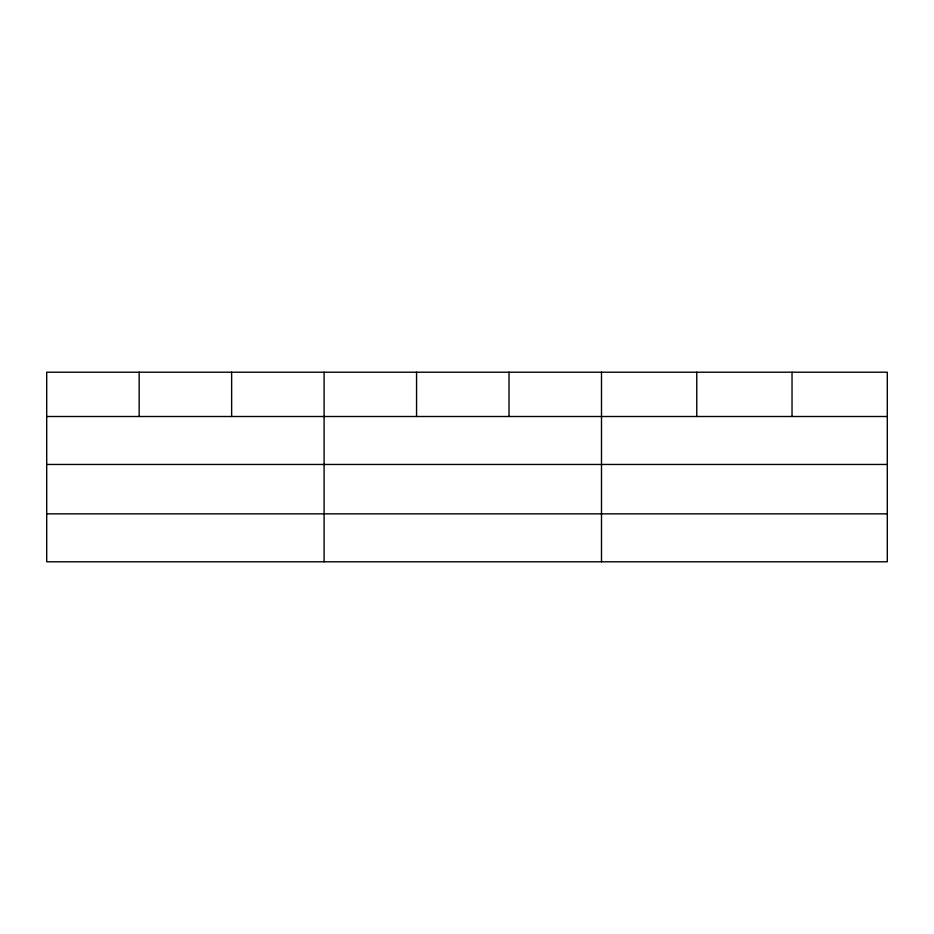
<?xml version="1.0" encoding="UTF-8"?>
<svg xmlns="http://www.w3.org/2000/svg" width="934" height="934" viewBox="0 0 934 934"><rect width="100%" height="100%" fill="white"/><g stroke="black" fill="none" stroke-linecap="round" stroke-linejoin="round"><path stroke-width="1.4" d="M887.3 464.455L887.3 372.211L46.7 372.211L46.7 561.789L887.3 561.789L887.3 464.455L46.7 464.455M46.7 416.506L887.3 416.506M46.7 513.852L887.3 513.852M792.032 372.211L792.032 416.506M696.764 372.211L696.764 416.506M601.496 372.211L601.496 561.789M509.03 372.211L509.03 416.506M416.564 372.211L416.564 416.506M324.098 372.211L324.098 561.789M231.632 372.211L231.632 416.506M139.166 372.211L139.166 416.506"/></g></svg>
